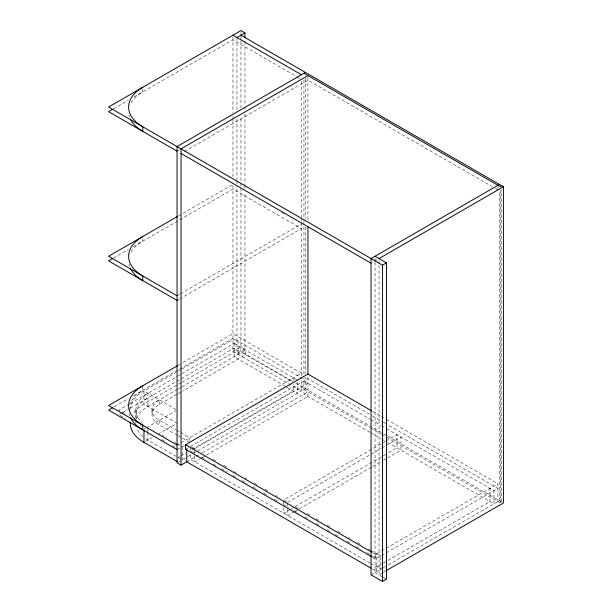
<?xml version="1.0" encoding="UTF-8"?>
<svg xmlns="http://www.w3.org/2000/svg" width="612" height="612" viewBox="0 0 612 612"><rect width="100%" height="100%" fill="white"/><g stroke="black" fill="none" stroke-linecap="round" stroke-linejoin="round"><path stroke-width="0.46" stroke-dasharray="3.06 2.29" d="M113.518 108.783L128.352 100.223M134.112 96.895L232.965 39.826L296.483 76.5M177.87 150.69L179.523 149.741M184.342 151.569L307.943 80.21L492.163 186.568M178.375 215.96L232.965 184.441L232.965 351.464L301.433 390.992L301.433 377.619M113.518 258.019L128.352 249.451M133.294 246.598L232.965 189.054L301.433 228.582L180.341 298.495M177.87 295.313L179.523 294.364M180.341 293.882L301.433 223.977M177.052 300.4L179.523 298.97M178.375 365.188L232.965 333.67L301.433 373.205L177.052 445.016M114.345 406.773L128.352 398.687M133.294 395.834L232.965 338.283L301.433 377.818M181.175 369.503L143.958 390.992A46.803 27.02 0 0 0 130.28 409.038M182.001 369.028L234.105 338.941L234.105 356.735L285.926 386.654M374.345 261.27L377.642 259.366M129.553 403.92L118.85 410.101L125.445 413.903M130.371 403.446L177.725 376.112M178.123 375.875L181.588 373.878M181.856 373.718L238.099 341.251L238.099 354.425M122.14 412.809L118.85 414.714L125.445 418.516M122.966 412.335L129.553 408.533M130.371 408.059L234.105 348.167L293.446 382.431M232.965 351.464L240.952 346.851L244.945 349.154L244.945 192.466M181.175 382.684L143.958 404.172A46.803 27.02 0 0 0 133.141 413.926M182.001 382.202L234.105 352.122M244.945 349.154L236.959 353.767L236.959 185.612M136.683 418.639A41.157 23.761 0 0 1 147.951 406.475L177.725 389.286M178.23 388.995L181.512 387.098M181.856 386.899L245.519 350.148L245.519 354.753L182.338 391.236M177.342 435.308L159.357 424.927A25.016 14.443 0 0 1 159.357 404.501L177.411 394.074M178.23 393.6L181.512 391.711M143.958 429.203L145.61 428.255M146.436 427.773L176.218 410.576M145.549 441.459L152.227 437.611M158.018 434.26L176.218 423.756M177.052 449.629L184.778 445.169M185.604 449.3L188.343 447.716M190.745 446.339L307.943 378.675L371.553 415.395M178.191 457.539L179.836 456.583M180.662 456.108L185.597 453.262M192.183 449.46L293.446 390.992L293.446 384.405M194.738 448.642L307.943 383.288M178.191 462.152L191.877 454.242M192.704 453.767L197.003 451.289M197.829 450.814L305.426 388.689L305.426 377.222M186.752 461.823L201.486 453.308M202.312 452.834L307.943 391.848M201.348 458.006L194.738 461.823L194.738 454.288M202.174 457.524L205.479 455.619M206.305 455.137L307.943 396.461L307.943 374.062M385.384 441.351L283.746 500.035L288.221 502.613M386.21 440.877L396.951 434.673L396.951 447.854L387.863 453.102M287.739 502.337L370.375 454.632M371.201 454.158L381.115 448.428M381.942 447.953L385.246 446.049M386.073 445.567L400.944 436.983L400.944 450.157L387.725 457.791M290.356 509.391L283.746 513.208L283.746 507.562M291.182 508.916L294.487 507.011M295.313 506.529L387.036 453.576M294.349 511.701L287.739 515.518L287.739 507.983M295.175 511.219L298.48 509.314M299.306 508.84L372.027 466.857M372.853 466.375L382.768 460.652M383.594 460.178L386.899 458.266M372.31 552.483L375.607 554.388L497.946 483.755L497.946 501.549M372.31 557.088L375.607 559.001L380.748 556.033L380.748 569.214L370.834 563.491M381.398 555.658L385.705 553.172M386.356 552.797L497.946 488.368L388.069 424.935M376.755 566.903L382.538 563.568M383.364 563.086L489.96 501.549L489.96 488.368M371.048 574.813L382.454 568.227M383.227 567.783L387.396 565.373M388.184 564.914L499.43 500.692L499.43 191.128M386.417 437.159L500.226 502.865L501.71 502.008L501.71 189.582M382.332 572.909L379.035 574.813L379.035 264.292M383.15 572.434L384.803 571.486M495.468 188.481L497.946 189.911M297.31 76.974L300.607 78.879M281.635 212.54L284.94 214.445M372.379 411.264L380.633 416.03M381.46 416.512L385.591 418.891M386.417 419.373L497.946 483.755M372.379 415.877L382.286 421.599M383.112 422.073L387.243 424.46M303.942 380.978L370.031 419.136M370.857 419.61L380.771 425.332M381.597 425.814L385.728 428.193M386.555 428.675L493.953 490.679L493.953 503.852L386.555 441.849M234.105 343.554L297.44 380.121M292.207 381.054L240.952 351.464L240.952 116.425M295.512 382.959L387.075 435.828M387.901 436.302L501.825 502.077M303.942 389.546L369.923 427.635M370.727 428.102L380.641 433.824M381.46 434.298L385.591 436.685M370.031 432.309L303.942 394.159L303.942 378.078M370.857 432.791L380.771 438.513M381.597 438.988L385.728 441.374M286.745 387.128L297.44 393.302L297.44 382.003M176.218 409.619L143.958 390.992L143.958 404.172L177.052 423.274M159.357 404.501L159.357 399.888A25.016 14.443 0 0 0 159.357 420.314L175.705 429.746M176.524 430.221L179.79 432.11M180.609 432.577L189.598 437.771L189.598 440.541M178.161 435.775L181.427 437.664M182.246 438.138L189.598 442.384M191.571 446.814L195.702 449.2M213.045 459.214L216.35 461.119M223.785 465.411L227.09 467.323M234.526 471.615L236.178 472.571M245.267 477.811L246.919 478.768M254.355 483.059L257.66 484.972M265.095 489.263L268.393 491.168M275.828 495.46L277.481 496.416M295.657 506.912L298.962 508.817M307.224 513.583L309.703 515.013M316.312 518.831L318.791 520.261M327.053 525.035L330.358 526.94M337.786 531.231L340.264 532.662M348.526 537.435L350.179 538.384M357.615 542.683L360.919 544.588M368.355 548.88L370.008 549.836M370.834 550.31L380.748 556.033M190.875 451.029L194.18 452.934M201.616 457.225L204.921 459.138M213.183 463.904L216.487 465.816M221.445 468.677L227.228 472.013M233.011 475.348L236.316 477.261M242.1 480.596L247.057 483.457M252.84 486.8L257.79 489.661M263.573 492.997L268.53 495.858M274.314 499.201L277.618 501.106M283.402 504.449L288.359 507.31M294.142 510.645L299.1 513.506M304.883 516.849L308.188 518.754M316.45 523.52L319.755 525.433M327.183 529.724L330.488 531.629M335.445 534.49L338.75 536.403M347.012 541.169L350.316 543.081M356.1 546.417L361.057 549.278M366.84 552.613L371.798 555.482M372.624 555.956L376.755 558.343M161.805 434.903L166.747 437.756M174.848 442.43L177.296 443.845M178.107 444.312L179.79 445.284M161.843 439.531L166.778 442.384M172.485 445.674L177.373 448.504M370.008 563.009L190.745 459.513L190.745 451.985M372.624 569.129L376.755 571.516L376.755 553.73M145.755 438.705A41.157 23.761 0 0 0 147.951 440.074L177.296 457.019M178.107 457.493L181.366 459.375M382.378 576.741L375.041 572.503L375.041 261.99M383.188 577.208L386.455 579.097M500.226 190.439L500.226 502.865M497.946 187.142L497.946 188.986M379.035 260.475L379.035 263.336M375.607 554.388L375.607 559.001M375.041 258.165L375.041 261.033M307.943 77.441L307.943 219.869M305.426 78.168L305.426 218.622M305.426 227.22L305.426 373.404M303.942 79.981L303.942 220.435M303.942 221.383L303.942 377.122M301.433 81.434L301.433 217.107M301.433 218.056L301.433 221.881M301.433 222.837L301.433 376.663M293.446 377.818L293.446 380.641M287.739 503.278L287.739 507.042M283.746 500.976L283.746 503.798M244.945 41.501L244.945 105.516M244.945 106.473L244.945 110.298M244.945 114.115L244.945 184.824M244.945 185.773L244.945 188.641M240.952 32.513L240.952 35.374M240.952 36.33L240.952 40.155M240.952 40.943L240.952 107.987M236.959 37.516L236.959 110.129M236.959 118.728L236.959 179.882M236.959 180.831L236.959 184.656M232.965 37.057L232.965 112.6M232.965 116.425L232.965 119.294M232.965 120.243L232.965 176.616M194.738 449.583L194.738 453.347M190.745 447.28L190.745 451.044M182.185 446.668L182.185 459.842M159.357 420.314L159.357 424.927M152.036 410.101L152.036 414.714M147.951 406.475L147.951 393.302A41.157 23.761 0 0 0 142.833 423.297M147.951 427.842L147.951 431.605M147.951 432.546L147.951 440.074M142.81 89.107L142.81 91.876A48.417 27.953 0 0 0 129.974 105.111M142.81 238.336L142.81 241.105A48.417 27.953 0 0 0 129.974 254.347M142.81 386.646L142.81 390.334A48.417 27.953 0 0 0 129.974 403.576M135.895 410.101L135.895 418.57M142.833 436.478A41.157 23.761 0 0 1 136.683 427.91M135.895 423.274A41.157 23.761 0 0 1 135.925 422.341M147.951 431.514A41.157 23.761 0 0 1 146.826 430.84M141.143 426.319A41.157 23.761 0 0 1 140.377 425.501M136.4 418.432A41.157 23.761 0 0 1 147.951 397.915M129.56 415.556A48.417 27.953 0 0 1 128.971 413.383M129.56 117.091A48.417 27.953 0 0 1 128.971 114.926M129.56 266.319A48.417 27.953 0 0 1 128.971 264.155"/><path stroke-width="0.92" d="M112.7 109.257L108.576 111.636L177.052 151.172M236.959 37.516L244.945 32.903L244.945 37.684M305.426 72.438L177.052 146.559L177.052 462.81L181.045 465.112L186.813 461.785M307.943 75.597L181.045 148.861L181.045 465.112M177.549 216.434L108.576 256.26L177.052 295.787M112.7 258.493L108.576 260.873L177.052 300.4M177.549 365.67L108.576 405.488L177.052 445.016M112.7 407.722L108.576 410.101L177.052 449.629M499.43 184.441L371.048 258.562L371.048 574.813L382.462 581.4L386.455 579.097L386.455 262.846L375.041 256.252M501.71 185.757L500.226 186.614L303.942 73.295M379.035 258.562L503.424 186.744L503.424 502.995L385.621 571.004M244.945 32.903L240.952 30.6L108.576 107.024L382.462 265.149L386.455 262.846M371.484 556.614L185.604 449.3L185.604 444.687L307.943 374.062L371.553 410.782M240.952 35.213L503.424 186.744M232.965 35.213L301.433 74.74M181.045 153.474L371.048 263.175M185.604 444.687L371.484 552.001M370.971 568.181L186.752 461.823L186.752 449.583M130.28 422.219A46.803 27.02 0 0 0 143.958 442.384L177.373 461.678M382.462 265.149L382.462 581.4M307.943 226.562L307.943 374.651M143.958 430.144L143.958 442.384M142.81 385.721A48.417 27.953 0 0 0 142.81 425.256L142.81 429.869A48.417 27.953 0 0 1 130.448 417.69M142.81 87.264A48.417 27.953 0 0 0 142.81 126.791L142.81 131.404A48.417 27.953 0 0 1 130.448 119.225M142.81 236.492A48.417 27.953 0 0 0 142.81 276.02L142.81 280.633A48.417 27.953 0 0 1 130.448 268.454"/></g></svg>
